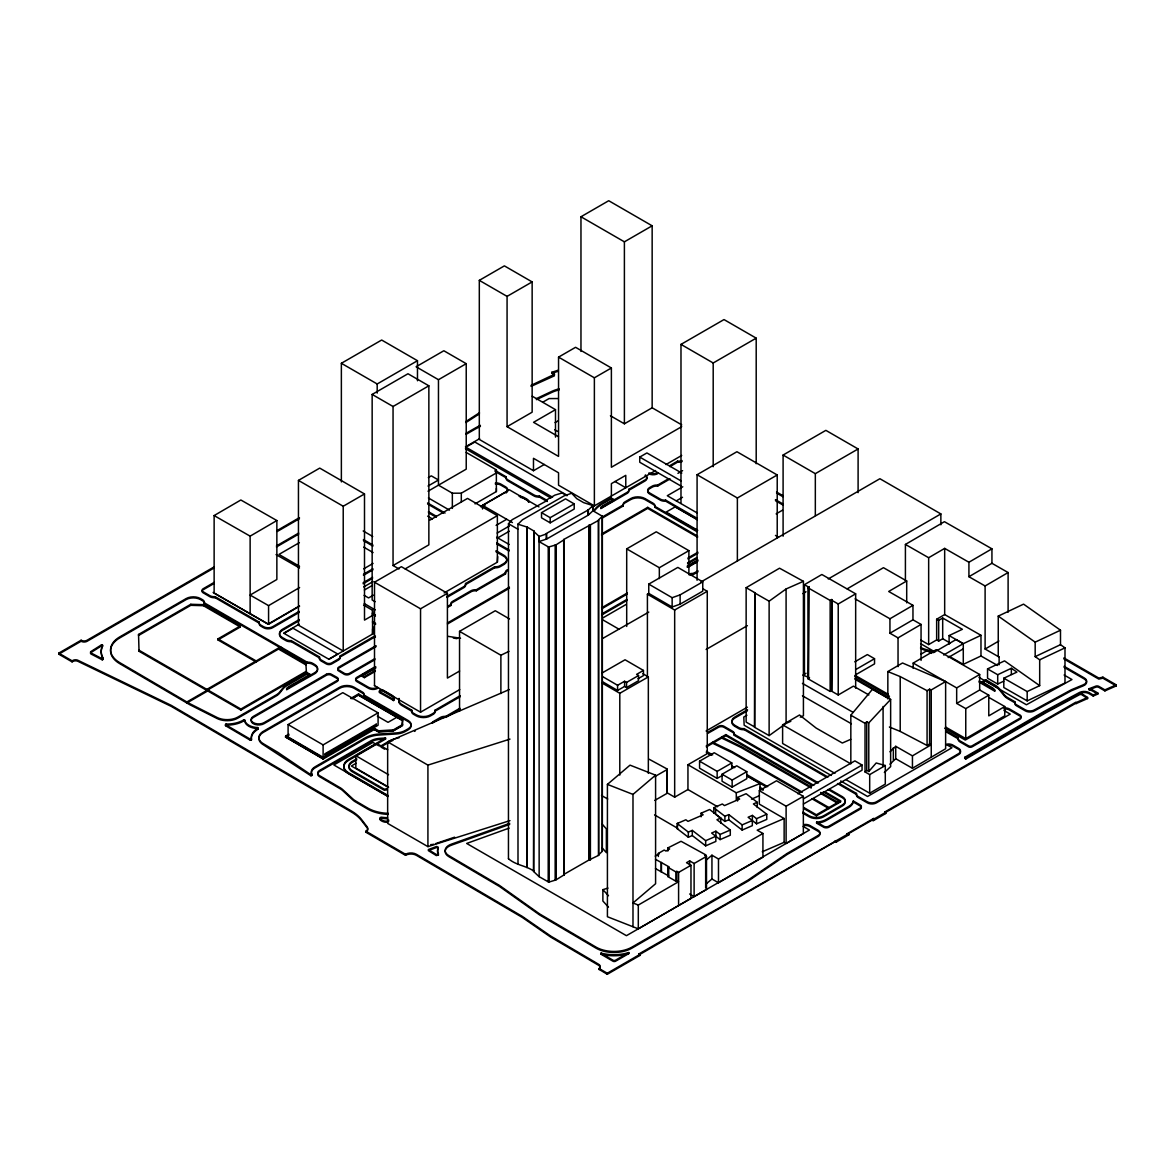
<?xml version="1.0" encoding="UTF-8"?>
<svg xmlns="http://www.w3.org/2000/svg" width="1175" height="1175" viewBox="0 0 1175 1175"><rect width="100%" height="100%" fill="white"/><g stroke="black" fill="none" stroke-linecap="round" stroke-linejoin="round"><path stroke-width="1.5" d="M372.563 628.889L372.563 634.059L372.563 610.28L363.604 605.11M372.563 610.28L372.563 615.45L364.5 620.106L364.5 493.955L319.732 468.105L298.45 480.399L298.45 625.159L343.218 651.009L343.218 506.249L298.45 480.399M475.023 503.884L496.364 491.561L496.364 488.462M466.225 452.448L496.364 469.853L496.364 472.952L461.305 493.192L452.346 493.192L438.466 485.172L438.466 379.701L466.225 363.677L466.225 469.148L428.023 491.209M507.071 426.672L532.143 412.19L532.143 281.912L507.071 296.379L507.071 426.672L558.551 456.399L558.551 357.127L575.574 347.301L611.382 367.981L611.382 467.253L681.706 426.657M544.319 464.463L533.479 470.72L533.479 458.309L558.551 472.791L558.551 485.202L594.374 505.867L594.374 377.807L611.382 367.981M580.964 351.428L580.964 216.758L608.723 200.719L652.154 225.806L652.154 407.784L681.706 424.851M444.15 592.905L497.363 562.179L497.715 556.597M873.803 819.372L873.04 820.84L885.774 813.482L884.878 811.94L885.774 813.482M508.452 858.822L508.467 523.712L512.183 519.688L547.08 500.565L546.801 499.786L554.923 495.116L562.193 492.942M564 875.287L564.103 539.707L555.878 544.936L555.863 879.957L564.264 874.758L563.721 539.487L564.103 874.729M873.04 819.797L873.803 818.329L846.705 833.986L849.261 833.545M225.497 724.652L225.982 724.035A22.795 13.16 0 0 0 243.24 720.187L244.782 720.158A13.924 8.049 0 0 0 257.633 727.575L258.03 729.234A22.795 13.16 0 0 0 251.435 739.971L250.363 740.265L225.497 725.68L225.497 724.652L250.363 739.237L251.435 738.943A22.795 13.16 0 0 1 258.03 728.192M225.497 725.68L225.982 724.035M834.955 773.37L782.609 743.467L782.609 724.857L850.832 763.823L850.832 715.222L872.599 689.108L890.635 699.419L890.635 766.629L884.349 772.504M889.945 751.794L895.732 746.316L912.446 755.863L912.446 768.274L895.732 758.727L889.945 764.205M868.78 722.904L866.753 721.744L866.753 770.345L868.78 771.505L868.78 722.904L890.635 699.419M868.78 771.505L876.197 762.986L885.289 765.513L885.289 784.122L869.691 793.213L846.059 779.715M593.948 511.287L596.004 508.981A31.666 18.286 0 0 1 601.791 504.383L611.132 498.993L613.82 500.55L613.82 499.507L611.132 497.965L601.791 503.355A31.666 18.286 0 0 0 596.004 507.938L593.948 510.258A31.652 18.271 0 0 1 592.993 511.257M508.511 523.742L517.925 529.205M548.505 547.051L548.607 882.131L548.769 547.109L539.002 541.572L546.654 539.031L588.352 515.076L588.352 509.906L592.89 505.588L583.578 502.606L576.778 498.655L571.652 493.265L564.132 495.85L522.449 519.805L517.999 524.212L527.222 527.12L534.023 531.056L533.612 871.483L539.002 876.594L548.769 882.131L555.746 880.002L555.76 544.965L548.475 547.065L548.505 882.072M588.352 515.076L592.876 510.846L592.802 505.514M598.604 855.385L598.398 520.026L602.349 516.251L592.802 510.684L592.876 505.676M508.467 858.734C516.045 865.373 526.062 865.549 534.023 871.248M598.398 855.047L602.349 851.273L602.349 516.251M885.289 765.513L869.691 774.604L865.035 771.946L865.035 723.345L866.753 721.744M865.035 771.946L866.753 770.345M705.661 887.889L705.661 854.798L704.721 855.341L706.498 856.369L706.498 889.46L694.117 896.569L694.117 863.493L689.652 860.893L686.508 862.7L690.973 865.285L690.973 898.376L638.304 928.837L607.416 916.735L607.416 784.386L630.02 765.145L655.591 775.162L655.591 883.732L632.987 902.973L638.304 905.058L678.592 881.705L676.815 880.677L676.815 871.365L675.86 871.909L667.782 867.209L668.722 866.68L668.722 875.977L667.782 876.521L667.782 867.209M632.987 926.752L632.987 794.403L655.591 775.162M705.69 860.541L711.947 855.209L718.483 858.998L718.483 882.792L762.928 857.265L762.928 833.486L757.214 830.167L784.136 818.52L784.136 842.313L786.104 843.444L803.348 833.545L803.348 796.327L776.543 780.773L759.314 790.672L759.314 804.111L784.136 818.52M705.69 884.32L711.947 878.988L711.947 855.209M599.118 969.566L599.235 968.435A5.699 3.29 0 0 0 598.604 964.264L550.722 936.064L522.243 916.368L416.361 854.284A7.593 4.392 0 0 0 405.522 854.284L365.895 831.195A6.962 4.024 0 0 0 367.158 826.848L361.665 819.68A50.657 29.243 0 0 0 351.442 811L171.33 705.397L77.682 660.174A3.804 2.188 0 0 0 72.909 660.409L72.101 660.849L58.75 653.138L58.75 654.167L72.101 661.877L72.909 661.437A3.804 2.188 0 0 1 77.682 661.202L171.33 706.425L351.442 812.043A50.657 29.243 0 0 1 361.665 820.708L367.158 827.876A6.962 4.024 0 0 1 365.895 832.238L405.522 855.327A7.593 4.392 0 0 1 416.361 855.312L522.243 917.396L550.722 937.107L598.604 965.292A5.699 3.29 0 0 1 599.235 969.478L607.284 974.281L639.92 955.437L639.024 953.88L639.92 955.437M754.776 592.626L754.776 727.046L746.14 722.111L746.14 587.691L754.776 592.626L754.467 727.237L769.126 735.609L769.126 601.189L786.09 588.969L803.421 581.331L803.421 715.751L800.278 717.147M769.126 735.609L786.09 723.389L790.819 721.303M380.01 746.463L388.587 741.425A25.321 14.629 0 0 1 394.11 739.016L399.206 737.665M479.473 412.763L465.917 421.531M479.473 413.806L465.917 422.559M101.505 644.855L91.004 651.479A1.895 1.102 0 0 0 91.136 653.021L102.284 658.822L103.297 658.441A39.26 22.663 0 0 1 102.578 645.192L101.505 644.855L101.505 645.883L91.004 652.507A1.895 1.102 0 0 0 91.136 654.064L102.284 659.851L103.297 658.441M912.446 755.863L931.246 744.744L929.587 744.01L927.075 745.464L900.212 731.408L889.387 727.002M912.446 768.274L945.625 748.754L945.625 681.544L902.532 662.994L887.845 671.571L887.845 698.963M299.61 606.138L268.576 624.248L214.129 593.125L214.129 515.575L240.846 499.992L276.859 520.554L276.859 579.495L250.128 595.079L268.576 605.624L299.61 587.529M250.128 613.702L250.128 536.153L276.859 520.554M288.095 724.578L342.806 692.663L378.086 712.828L378.086 725.225L323.11 757.302L288.095 736.989L288.095 724.578L323.11 744.906L323.11 757.302M323.11 744.906L378.086 712.828M746.14 587.691L779.539 568.201L803.421 581.331M809.208 677.623L804.434 675.669L804.434 584.68L821.854 574.502L855.664 593.83L855.664 688.153M808.532 678.019L809.208 586.633L807.945 587.764L807.945 678.753L830.152 691.443L831.753 690.503L831.753 599.514L831.43 691.091L838.23 694.983L853.432 686.127L868.883 694.954M905.411 580.626L905.411 544.436L944.421 521.685L991.935 548.828L991.935 563.295L968.92 576.719L985.105 585.972L1008.106 572.548L991.935 563.295M847.175 588.851L883.453 567.687L906.703 580.979L906.703 602.834M830.152 691.443L830.152 600.44L831.753 599.514M831.43 691.091L832.106 599.705M838.23 694.983L838.23 603.994L855.664 593.83M920.906 640.155L928.661 644.59L928.661 557.728L944.671 548.387L968.92 562.252L991.935 548.828M906.703 580.979L888.697 591.48L912.96 605.345L912.96 619.812L889.945 633.237L898.038 637.863L921.053 624.439L912.96 619.812M889.945 633.237L889.945 618.77L912.96 605.345M807.945 678.753L809.546 677.828M928.661 644.59L936.651 639.92L936.651 619.24L944.671 614.569L944.671 548.387M936.651 639.92L938.678 641.065L938.678 620.385L942.688 618.05L962.369 629.301L949.092 635.572L949.092 644.194M782.609 724.857L799.514 714.988L816.17 728.089L842.328 743.026L850.715 739.339M938.678 641.065L942.688 638.73L942.688 618.05M920.936 654.181L926.943 650.671L931.658 653.373M913.195 668.384L913.195 663.067L936.211 649.643L979.671 674.479L979.671 689.989L956.67 703.414L965.762 708.613L988.777 695.189L979.671 689.989M999.117 664.8L999.117 657.045L985.105 649.041L998.897 640.992M887.845 671.571L900.212 676.594L927.075 690.665L929.587 689.196L931.246 689.945L945.625 681.544M956.67 703.414L956.67 687.904L979.671 674.479M989.614 697.862L1004.772 706.528L988.777 715.869L988.777 695.189M945.581 727.061L965.762 738.59L1004.772 715.839L1004.772 706.528M388.572 787.132L355.834 768.127L355.834 755.716L376.808 743.496L387.677 749.768M533.479 470.72L479.312 439.435L479.312 280.355L504.383 265.873L532.143 281.912M341.367 481.897L341.367 363.295L381.669 340.03L417.478 360.71L417.478 380.773M341.367 363.295L377.19 383.975L417.478 360.71M580.964 216.758L624.395 241.83L652.154 225.806M375.133 601.717L372.152 599.999L372.152 394.433L407.975 373.753L428.86 385.811L428.86 544.847L393.052 565.528L393.052 406.491L428.86 385.811M58.75 653.138L81.119 640.228A4.112 2.379 0 0 0 87.038 640.272L213.865 567.055M58.75 654.167L81.119 641.256A4.112 2.379 0 0 0 87.038 641.315L213.865 568.098M277.271 530.454L299.463 517.632M277.271 531.482L299.463 518.674M466.137 433.296L473.407 429.095A126.636 73.114 0 0 1 480.413 425.35M466.137 434.324L473.407 430.123A126.636 73.114 0 0 1 480.413 426.378M343.218 506.249L364.5 493.955M276.433 545.92L298.67 533.083M214.203 582.374L203.187 588.734A3.804 2.188 0 0 0 202.776 591.554L209.723 595.607A6.33 3.657 0 0 0 215.098 596.65L259.249 622.133A6.33 3.657 0 0 0 261.041 625.232L263.626 626.73A6.33 3.657 0 0 0 272.585 626.73L299.111 611.411M276.433 546.962L298.67 534.111M214.203 583.402L203.187 589.762A3.804 2.188 0 0 0 202.776 592.582L209.723 596.65A6.33 3.657 0 0 0 215.098 597.678L259.249 623.176A6.33 3.657 0 0 0 261.041 626.275L263.626 627.758A6.33 3.657 0 0 0 272.585 627.758L299.111 612.454M240.302 627.009L203.392 605.683L190.791 605.331L138.547 635.499L138.547 634.456L190.791 604.288L203.392 604.655L240.302 625.967L240.302 627.009L217.933 639.92L217.933 638.892L240.302 625.967M299.375 542.644L278.96 554.424L299.552 566.321M465.432 446.867L479.635 438.672M542.747 402.217L549.063 398.575L557.875 398.545M428.317 477.593L431.313 475.86L438.466 480.002L428.023 486.039M555.496 437.115L555.496 409.649L533.553 422.31L558.448 436.689M680.986 503.488L680.986 344.392L724.006 319.571L756.201 338.15L756.201 463.728M555.041 422.603L558.213 420.768M429.918 520.128L467.518 498.406L497.363 515.649L497.363 562.179M680.986 344.392L713.196 362.987L756.201 338.15M299.067 606.168L268.017 624.131L213.116 592.435M363.662 568.862L373.077 563.427M482.514 508.981L482.514 505.309L509.377 489.799L538.972 506.895M363.457 574.267L372.945 568.788M480.502 506.689L505.779 492.105A6.33 3.657 0 0 0 505.779 486.935L500.814 484.071A6.33 3.657 0 0 0 495.439 483.028L495.439 484.071A6.33 3.657 0 0 1 500.814 485.099L505.779 487.963A6.33 3.657 0 0 1 506.043 492.971M610.427 415.759L624.395 423.808L652.154 407.784M363.457 575.295L372.945 569.831M482.088 506.807L485.246 504.986M299.331 619.563L282.426 629.315A10.134 5.846 0 0 0 282.426 637.584L285.848 639.553A6.33 3.657 0 0 0 291.224 640.595L319.453 656.898A6.33 3.657 0 0 0 321.245 659.998L326.312 662.92A3.804 2.188 0 0 0 331.688 662.92L338.415 659.028A6.33 3.657 0 0 0 340.207 655.929L374.605 636.072A6.33 3.657 0 0 0 375.427 636.116M363.148 582.712L372.607 577.248M299.331 620.591L282.426 630.343A10.134 5.846 0 0 0 282.426 638.627L285.848 640.595A6.33 3.657 0 0 0 291.224 641.623L319.453 657.927A6.33 3.657 0 0 0 321.245 661.04L326.312 663.948A3.804 2.188 0 0 0 331.688 663.948L338.415 660.071A6.33 3.657 0 0 0 340.207 656.957L340.207 655.929M363.148 583.755L372.607 578.291M299.214 624.189L283.674 633.163L328.897 659.278L373.944 633.266L373.635 627.23M363.692 586.957L373.165 581.508M284.027 633.384L292.986 628.214L337.754 654.049L328.809 659.234M374.502 685.613L374.502 582.212L401.365 566.702L447.411 593.287L447.411 678.078L459.601 671.028M364.382 590.012L372.328 585.429M405.125 568.906L497.363 515.649M138.547 634.456L139.032 651.273L240.89 710.082L306.411 672.262L305.897 663.831L278.519 648.027L206.859 689.402L206.859 690.43M208.915 690.268L186.84 703.017L186.84 701.989L281.457 647.366L281.457 648.394M373.342 595.182L368.568 597.928L364.103 595.343M496.085 525.401L506.689 519.277M497.187 533.039L509.304 526.033M497.187 538.209L509.304 531.203M680.986 486.053L639.743 462.245L639.743 457.075L646.911 452.948L681.808 473.084M139.032 651.273L139.032 650.23L240.89 709.054L306.411 671.233L306.411 672.262M592.009 507.233L655.577 470.543M665.961 464.551L681.72 455.445M310.053 674.377L307.365 672.82L286.92 684.628A18.991 10.972 0 0 0 283.087 687.816L279.856 691.869A18.991 10.972 0 0 1 276.022 695.057L237.864 717.088A15.202 8.768 0 0 1 217.111 717.484L189.674 703.605L119.674 662.597A31.666 18.286 0 0 1 119.835 636.85L186.164 598.56A10.134 5.846 0 0 1 200.499 598.56L202.57 599.749A6.33 3.657 0 0 1 204.347 602.848L307.233 662.245A6.33 3.657 0 0 1 312.609 663.273L314.665 664.477A10.134 5.846 0 0 1 314.665 672.746L286.538 688.726A15.202 8.768 0 0 1 289.608 686.171L310.053 674.377L310.053 675.405L307.365 673.848L286.92 685.657A18.991 10.972 0 0 0 283.087 688.844L279.856 692.912A18.991 10.972 0 0 1 276.022 696.085L237.864 718.116A15.202 8.768 0 0 1 217.111 718.527L189.674 704.648L119.674 663.625A31.666 18.286 0 0 1 119.835 637.878L186.164 599.588A10.134 5.846 0 0 1 200.499 599.588L202.57 600.778A6.33 3.657 0 0 1 204.347 603.877L307.233 663.273A6.33 3.657 0 0 1 312.609 664.316L314.665 665.505A10.134 5.846 0 0 1 314.665 673.774L286.538 689.754A15.202 8.768 0 0 1 289.608 687.213M374.502 582.212L420.547 608.797L447.411 593.287M446.955 596.371L463.772 586.663A6.33 3.657 0 0 0 465.564 583.549L494.734 566.717A6.33 3.657 0 0 0 500.109 565.689L503.855 563.515A10.134 5.846 0 0 0 503.855 555.246L496.012 550.722M613.82 499.507L604.479 504.912A27.862 16.083 0 0 0 600.748 507.571L627.083 492.369A6.33 3.657 0 0 0 628.875 489.27L645.09 479.914A6.33 3.657 0 0 0 645.369 474.906M669.897 465.579L677.564 461.158A6.33 3.657 0 0 0 682.043 460.556M340.207 656.957L374.605 637.114A6.33 3.657 0 0 0 375.427 637.144M446.955 597.399L463.772 587.691A6.33 3.657 0 0 0 465.564 584.592L494.734 567.745A6.33 3.657 0 0 0 500.109 566.717L503.855 564.558A10.134 5.846 0 0 0 503.855 556.274L496.012 551.751M613.82 500.55L604.479 505.94A27.862 16.083 0 0 0 600.748 508.613L627.083 493.412A6.33 3.657 0 0 0 628.875 490.313L645.09 480.942A6.33 3.657 0 0 0 645.09 475.772M669.897 466.622L677.564 462.186A6.33 3.657 0 0 0 682.043 461.584M258.03 729.234L257.633 728.603A13.924 8.049 0 0 1 244.782 721.186L243.24 721.23A22.795 13.16 0 0 1 225.982 725.063M447.734 606.256L450.803 604.493A6.33 3.657 0 0 1 452.595 601.38L470.94 590.79A6.33 3.657 0 0 1 476.316 589.762L505.47 572.915A6.33 3.657 0 0 1 507.262 569.816M602.143 517.117L623.22 504.942A6.33 3.657 0 0 1 625.012 501.843L630.696 498.567A10.134 5.846 0 0 1 645.016 498.567L653.138 503.252A6.33 3.657 0 0 1 654.93 506.352L696.878 530.571M696.746 518.087L665.682 500.139A6.33 3.657 0 0 1 660.306 499.111L649.496 492.868A6.33 3.657 0 0 1 649.496 487.698L652.257 486.112A6.33 3.657 0 0 1 657.633 485.084L668.56 478.768M677.931 473.363L682.602 470.661M447.734 607.299L450.803 605.522A6.33 3.657 0 0 1 452.595 602.423L470.94 591.833A6.33 3.657 0 0 1 476.316 590.79L505.47 573.958A6.33 3.657 0 0 1 507.262 570.859M602.143 518.146L623.22 505.97A6.33 3.657 0 0 1 625.012 502.871L630.696 499.595A10.134 5.846 0 0 1 645.016 499.595L653.138 504.281A6.33 3.657 0 0 1 654.93 507.38L696.878 531.599M696.746 519.115L665.682 501.182A6.33 3.657 0 0 1 660.306 500.139L649.496 493.911A6.33 3.657 0 0 1 649.496 488.741L652.257 487.14A6.33 3.657 0 0 1 657.633 486.112L670.117 478.901M374.854 658.676L349.592 673.26A3.804 2.188 0 0 1 344.216 673.26L338.106 669.559A3.804 2.188 0 0 1 338.841 667.062L376.029 645.648M374.854 659.718L349.592 674.288A3.804 2.188 0 0 1 344.216 674.288L338.106 670.587A3.804 2.188 0 0 1 338.841 668.09L376.029 646.676M697.083 580.288L697.083 474.729L736.931 451.729L777.218 474.979L777.218 538.121M682.778 486.788L667.297 495.718L697.01 512.858M447.44 622.97L509.451 587.162M601.512 534.023L647.704 507.35L697.627 536.167M447.469 623.984L509.451 588.205M601.512 535.051L647.704 508.378L697.627 537.21M375.383 666.636L356.759 677.402A3.804 2.188 0 0 0 356.759 680.501L368.612 687.346A6.33 3.657 0 0 0 377.572 687.346M375.354 671.307L364.368 677.652L361.68 676.11L361.68 675.067L375.809 666.915M375.383 667.679L356.759 678.43A3.804 2.188 0 0 0 356.759 681.529L368.612 688.374A6.33 3.657 0 0 0 377.572 688.374M361.68 676.11L375.809 667.958M361.68 675.067L364.368 676.624L375.354 670.279M676.374 500.814L682.513 497.275M459.543 711.183L459.543 631.357L495.277 610.736L509.509 618.946M350.635 698.508L358.551 693.94L402.599 719.379L402.599 725.577L393.375 730.909L378.644 731.819L374.473 729.411L323.198 759.021L285.701 737.033L285.701 735.991L288.874 734.169M288.507 735.139L285.334 736.96L323.272 758.859M351.736 698.64L358.052 694.983L402.54 720.672L401.674 725.798L392.641 731.026L378.1 731.731L374.179 729.469M285.701 737.033L288.874 735.197M352.221 698.626L358.551 694.968L402.599 720.407M783.093 536.226L783.093 455.048L825.863 430.358L858.102 448.968L858.102 492.648M626.701 626.437L626.701 548.872L656.252 531.805L688.888 550.649L688.888 574.105M697.083 474.729L737.371 497.994L777.218 474.979M323.198 759.021L323.198 757.978L374.473 728.383L378.644 730.791L393.375 729.881L402.599 724.549M783.093 455.048L815.332 473.657L858.102 448.968M396.739 717.323L388.044 722.346L377.366 716.177M626.701 548.872L659.337 567.716L688.888 550.649M374.399 685.554L420.547 712.197L459.733 689.578M601.556 607.857L627.318 592.978M688.021 557.934L697.877 552.235M601.879 608.694L627.318 594.007M688.021 558.962L697.877 553.278M687.581 562.825L696.775 557.523M388.014 796.533L348.637 773.796A16.465 9.503 0 0 1 348.637 760.357L385.547 739.046L385.547 738.018L348.637 759.329A16.465 9.503 0 0 0 348.637 772.768L388.014 795.49M687.581 563.868L696.775 558.566M399.059 698.464A12.661 7.314 0 0 1 399.015 698.919L398.839 699.742A10.134 5.846 0 0 0 401.762 704.413L411.705 710.155A6.33 3.657 0 0 0 413.497 713.254L416.244 714.841A10.134 5.846 0 0 0 430.564 714.841L433.237 713.298A6.33 3.657 0 0 0 435.029 710.199L460.174 695.673M601.659 613.996L626.877 599.426M776.146 513.872L782.477 510.214M399.001 698.582A12.661 7.314 0 0 1 399.015 699.947L398.839 700.77A10.134 5.846 0 0 0 401.762 705.441L411.705 711.183A6.33 3.657 0 0 0 413.497 714.283L416.244 715.869A10.134 5.846 0 0 0 430.564 715.869L433.237 714.327A6.33 3.657 0 0 0 435.029 711.227L460.174 696.716M601.659 615.024L626.877 600.469M687.213 566.144L697.935 559.961M687.816 566.321L697.333 560.827M687.213 567.187L697.935 560.989M687.816 567.349L697.333 561.856M356.745 758.786L352.221 761.385A11.397 6.58 0 0 0 352.221 770.697L384.343 789.233L386.839 788.763L386.839 789.806L384.343 790.276L352.221 771.725A11.397 6.58 0 0 1 352.221 762.428L356.745 759.814M602.702 617.991L626.172 604.435M380.95 746.874L388.587 742.453M356.054 763.295L351.369 765.997L388.396 787.368M432.136 723.183A3.804 2.188 0 0 1 433.252 721.567L440.405 717.44A6.33 3.657 0 0 1 445.766 716.398L459.924 708.231M689.182 573.958A6.33 3.657 0 0 1 693.323 573.473L697.95 570.8M459.924 709.259L445.766 717.44L445.766 716.398M689.182 574.986A6.33 3.657 0 0 1 693.323 574.516L697.95 571.843M648.776 612.102L602.878 638.348M701.02 581.948L879.899 478.724L940.867 513.93L940.867 524.799M706.116 649.467L747.359 625.658M802.863 593.61L806.035 591.774M828.243 578.952L940.867 513.93M706.116 730.982L747.359 707.174M802.863 675.126L806.035 673.29M747.491 709.715L734.816 717.029A10.134 5.846 0 0 0 734.816 725.298L738.767 727.575A6.33 3.657 0 0 0 744.142 728.617L827.993 777.027M747.491 710.743L734.816 718.057A10.134 5.846 0 0 0 734.816 726.341L738.767 728.617A6.33 3.657 0 0 0 744.142 729.646L826.407 777.145M746.918 715.252L743.79 717.044L744.157 725.225L831.18 775.456M706.234 745.949L725.871 734.595L813.849 785.399M706.395 746.889L725.871 735.638L812.292 785.517M854.783 661.833L867.37 654.578L874.538 658.705L874.538 663.875L855.664 674.773M855.664 669.603L874.538 658.705M934.977 651.743L956.112 639.538L963.28 643.68L980.978 635.308L980.978 655.988L997.56 665.461M943.643 655.004L963.28 643.68L963.28 664.36L980.978 655.988M948.181 657.559L963.28 648.85M1064.095 667.327L1084.452 679.091A7.593 4.392 0 0 1 1083.291 685.833L1071.409 690.768L1034.397 710.904A6.33 3.657 0 0 1 1025.393 710.934L1016.61 705.852A6.33 3.657 0 0 1 1014.818 702.753L1007.944 698.787A18.991 10.972 0 0 1 1004.184 695.703L999.044 689.387A18.991 10.972 0 0 0 995.284 686.303L985.678 680.766L982.109 682.837L982.109 681.794L985.678 679.738L995.284 685.275A18.991 10.972 0 0 1 999.044 688.359L1004.184 694.66A18.991 10.972 0 0 0 1007.944 697.744L1014.818 701.725A6.33 3.657 0 0 0 1016.61 704.824L1025.393 709.891A6.33 3.657 0 0 0 1034.397 709.876L1071.409 689.74L1083.291 684.805A7.593 4.392 0 0 0 1084.452 678.048L1064.095 666.298M797.869 793.815L854.886 760.886L862.053 765.028L862.053 770.198L803.45 804.023M803.45 798.853L862.053 765.028M803.817 807.519L816.39 814.774L840.566 800.821L840.566 801.849L816.39 815.817L803.817 808.547M964.69 757.332L1044.795 711.081L1079.605 692.413A6.962 4.024 0 0 1 1089.078 692.618L1093.235 695.012L1097.803 693L1097.803 694.028L1093.235 696.041L1089.078 693.647A6.962 4.024 0 0 0 1079.605 693.441L1044.795 712.123L964.69 758.36L964.69 757.332L965.806 757.978L1045.912 711.727L1079.854 693.5L1081.632 693.573L1087.595 697.495L1087.595 698.538L1076.124 703.59L1075.786 702.239L884.878 811.94M964.69 758.36L965.806 759.006L1045.912 712.77L1079.854 694.528L1081.514 694.543L1087.595 698.538M639.024 953.88L1075.786 703.267M599.118 968.523L607.284 973.238L835.175 841.667L836.527 841.917L849.261 834.573L846.705 835.014M541.528 512.653L565.542 498.861L574.208 503.884L574.208 509.054L550.194 522.846L541.528 517.822L541.528 512.653L550.194 517.676L550.194 522.846M550.194 517.676L574.208 503.884M533.612 871.483L534.023 531.056M546.287 538.679L546.287 533.509L588.352 509.906M563.721 539.487L598.604 520.363M555.173 544.906L555.173 879.928M648.762 584.122L677.843 567.408L702.753 581.86L702.753 591.172L680.119 604.17L672.144 606.99L648.762 593.419L648.762 584.122L672.144 597.693L680.119 594.858L702.753 581.86M647.41 676.771L647.41 594.197L648.762 593.419M647.41 594.197L674.67 610.016L707.262 591.304L707.262 753.645L687.948 764.734L687.948 789.541L717.572 806.74M602.246 672.878L625.056 659.777L643.445 670.44L643.445 675.61L637.952 678.768M602.76 676.683L617.58 685.289L624.586 681.265L626.554 682.411L626.554 687.581L638.539 680.692L638.539 675.522L636.586 674.377L643.445 670.44M626.554 682.411L638.539 675.522M602.76 681.852L617.58 690.459L624.586 686.435L626.554 687.581M601.673 682.778L619.798 693.294L648.336 676.903L648.336 773.385M654.783 800.41L667.003 793.389L666.915 768.891L666.915 792.67L674.67 797.164L687.948 789.541M654.783 776.631L667.003 769.61L667.003 793.389M723.007 775.045L717.147 778.408L699.566 768.2L699.566 761.165L714.209 752.749L731.805 762.957L731.805 768.23M699.566 761.165L717.147 771.373L731.805 762.957M722.067 774.222L736.71 765.806L746.801 771.667L746.801 778.702L732.157 787.118L722.067 781.257L722.067 774.222L732.157 780.082L732.157 787.118M563.721 874.508L589.057 859.953L589.057 524.931M589.057 859.953L598.604 855.385L598.604 520.363M732.157 780.082L746.801 771.667M658.352 856.502L658.352 853.402L664.198 850.039L665.975 851.082L669.647 848.982L667.855 847.939L681.045 841.285L705.661 854.798M655.224 856.12L659.16 853.858L658.352 853.402M655.459 859.292L668.722 866.68M655.459 868.589L668.722 875.977M759.314 790.672L786.104 806.226L803.348 796.327M676.815 871.365L678.592 872.408L690.973 865.285M694.117 863.493L706.498 856.369M667.782 876.521L675.86 881.206L676.815 880.677M718.483 858.998L762.928 833.486M707.512 732.524L718.557 726.238A3.804 2.188 0 0 1 723.918 726.238L732.495 731.202A6.33 3.657 0 0 1 734.287 734.302L818.505 782.917M707.512 733.553L718.557 727.266A3.804 2.188 0 0 1 723.918 727.281L732.495 732.231A6.33 3.657 0 0 1 734.287 735.33L816.919 783.035M459.543 631.357L500.888 655.239L508.937 651.361M999.117 657.045L998.251 656.428L998.251 616.111L1023.557 604.141L1060.496 630.197L1060.496 644.678L1064.991 647.851L1064.991 683.013L1027.185 700.873L1003.803 687.522L1003.803 678.21L1016.948 672.1L1011.352 668.281L997.707 674.729L987.543 668.913L987.543 678.225L997.707 684.026L1003.773 681.162M998.251 616.111L1035.175 642.152L1060.496 630.197M987.543 668.913L1004.552 660.879L1039.684 685.657L1027.185 691.561L1003.803 678.21M1035.175 642.152L1035.175 656.634L1060.496 644.678M1035.175 656.634L1039.684 659.807L1064.991 647.851M536.387 398.604L552 391.275A31.666 18.271 0 0 1 559.168 388.852M536.387 399.647L552 392.318A31.666 18.271 0 0 1 559.168 389.88M531.071 385.356L554.688 374.179L551.751 372.313L554.482 375.794L531.071 386.384M1076.124 703.59L1076.124 702.562L1087.595 697.495M1104.911 689.872L1116.25 684.863L1116.25 685.906L1104.911 690.9L1098.86 687.404A2.526 1.469 0 0 0 1095.658 687.228L1089.078 689.754L1089.078 688.726L1095.658 686.185A2.526 1.469 0 0 1 1098.86 686.376L1104.911 689.872L1104.911 690.9M751.486 799.162L759.461 795.666M720.774 818.064L716.926 819.724L730.292 830.035L730.292 835.205L720.099 839.611L711.624 833.031L715.883 831.195L715.839 841.447L705.661 845.853L692.295 835.557L688.344 837.261L677.211 828.698L677.211 823.528L685.877 819.768L687.977 821.384L703.164 814.804L701.078 813.203L709.641 809.502L720.774 818.064L720.774 823.234M713.798 813.129L713.798 807.695L722.361 803.994L724.446 805.595L739.648 799.029L737.562 797.414L746.125 793.712L757.243 802.275L757.243 807.445M677.211 828.698L677.843 823.249M677.211 823.528L688.344 832.091L692.295 830.387L705.661 840.683L705.661 845.853M713.798 807.695L724.916 816.273L728.779 814.598L742.145 824.894L742.145 830.064L752.323 825.658L752.367 815.406L748.108 817.242L756.582 823.822L766.761 819.416L766.761 814.246L753.395 803.95L757.243 802.275M715.619 809.105L715.619 814.275L724.916 821.442L728.779 819.768L742.145 830.064M705.661 840.683L715.839 836.277M715.883 831.195L720.099 834.441L730.292 830.035M742.145 824.894L752.323 820.488M752.367 815.406L756.582 818.652L766.761 814.246M762.267 851.772L784.136 842.313M509.979 820.62L427.92 846.632L387.647 823.381L387.647 741.866L509.318 689.549M687.948 764.734L736.284 792.787L760.019 783.593L760.019 790.687M509.083 828.125L466.681 843.444L626.437 935.682L809.428 830.035L803.142 826.422M1116.25 684.863L1102.899 677.167L1098.816 678.063L1063.904 657.912M1116.25 685.906L1102.899 678.195L1098.816 679.106L1063.904 658.955M388.763 820.106C386.986 823.646 375.897 818.05 381.258 817.183A39.26 22.663 0 0 0 387.559 817.712M388.763 821.134C386.854 824.644 375.897 819.078 381.258 818.226A39.26 22.663 0 0 0 387.559 818.755M310.949 774.766L312.007 774.384A12.661 7.314 0 0 1 315.032 766.834L365.352 737.783A22.795 13.16 0 0 1 379.04 734.008L396.239 732.936A15.202 8.768 0 0 0 405.36 730.424L408.18 728.794A10.134 5.846 0 0 0 408.18 720.525L364.132 695.101A6.33 3.657 0 0 0 362.341 692.002L354.072 687.213A10.134 5.846 0 0 0 339.737 687.213L263.362 731.32A15.202 8.768 0 0 0 263.273 743.672L278.049 752.47L310.949 774.766L310.949 775.794L312.007 775.412A12.661 7.314 0 0 1 315.032 767.877L365.352 738.825A22.795 13.16 0 0 1 379.04 735.036L396.239 733.978A15.202 8.768 0 0 0 405.36 731.452L408.18 729.837A10.134 5.846 0 0 0 408.18 721.567L364.132 696.129A6.33 3.657 0 0 0 362.341 693.03L354.072 688.256A10.134 5.846 0 0 0 339.737 688.256L263.362 732.348A15.202 8.768 0 0 0 263.273 744.715L310.949 775.794M509.686 823.352L451.538 844.105A12.661 7.314 0 0 0 448.791 855.591L499.492 885.436L539.633 913.93L595.931 947.065A25.321 14.629 0 0 0 631.886 947.153L748.152 880.016L787.015 853.505L818.167 835.454A6.33 3.657 0 0 0 818.167 830.284L809.869 825.496A6.33 3.657 0 0 0 804.508 824.468L804.508 825.496A6.33 3.657 0 0 1 809.869 826.539L818.167 831.327A6.33 3.657 0 0 1 818.167 836.497L787.015 854.533L748.152 881.059L631.886 948.181A25.321 14.629 0 0 1 595.931 948.107L539.633 914.958L499.492 886.479L448.791 856.619A12.661 7.314 0 0 1 451.538 845.148L509.686 824.38M533.612 531.291L539.149 536.446L539.31 541.616M539.31 536.446L546.654 533.861L546.654 539.031M539.149 876.638L539.075 536.387M435.749 843.562L454.607 837.188M551.751 372.313L558.331 370.184M551.751 373.342L558.331 371.212M387.647 741.866L427.92 765.116L509.979 739.104M608.474 907.144L602.878 901.019L602.878 889.651L607.974 888.094M393.698 699.448A7.593 4.392 0 0 0 391.774 695.145L383.3 690.254A2.526 1.469 0 0 0 379.716 690.254L379.261 691.414L393.698 699.448L393.698 700.491L379.305 692.486L379.716 691.282A2.526 1.469 0 0 1 383.3 691.282L391.774 696.173A7.593 4.392 0 0 1 393.698 700.491M385.547 738.018L379.848 738.37A15.202 8.768 0 0 0 370.727 740.882L319.527 770.447A6.33 3.657 0 0 0 319.483 775.603L340.148 787.72A18.991 10.972 0 0 1 342.733 789.6L352.882 798.971A18.991 10.972 0 0 0 355.452 800.851L367.511 807.93A31.652 18.271 0 0 0 388.308 813.35M385.547 739.046L379.848 739.398A15.202 8.768 0 0 0 370.727 741.924L319.527 771.476A6.33 3.657 0 0 0 319.483 776.631L340.148 788.748A18.991 10.972 0 0 1 342.733 790.628L352.882 800.013A18.991 10.972 0 0 0 355.452 801.893L367.511 808.958A31.652 18.271 0 0 0 388.308 814.378M447.778 636.321L460.527 638.245M453.344 638.054L456.943 638.657M933.699 651.582L925.9 649.467A18.991 10.972 0 0 1 920.554 647.308M933.699 652.624L925.9 650.509A18.991 10.972 0 0 1 920.554 648.336M101.505 645.883L102.578 646.221A39.26 22.663 0 0 0 103.297 659.469M517.925 524.035L517.999 864.389M607.416 784.386L632.987 794.403M816.596 822.148L824.057 826.407A3.804 2.188 0 0 0 828.918 826.157L860.262 808.062A3.804 2.188 0 0 0 860.688 805.257L853.314 800.953A16.465 9.503 0 0 1 848.614 806.505L826.231 819.43A16.465 9.503 0 0 1 816.596 822.148L816.596 823.176L824.057 827.435A3.804 2.188 0 0 0 828.918 827.185L860.262 809.09A3.804 2.188 0 0 0 860.688 806.285L853.314 801.982L853.314 800.953M905.411 544.436L928.661 557.728M944.671 614.569L980.978 635.308M936.651 619.24L938.678 620.385M949.092 635.572L963.28 643.68M942.688 638.73L950.252 643.063M855.106 598.853L889.945 618.77M949.092 656.252L963.28 664.36M804.434 584.68L808.532 587.015M831.43 600.102L838.23 603.994M807.945 587.764L830.152 600.44M913.195 663.067L956.67 687.904M754.467 592.817L769.126 601.189M855.106 675.375L888.373 694.381M802.437 683.395L852.947 712.256M850.832 715.222L865.035 723.345M802.437 695.806L851.376 723.756M214.129 515.575L250.128 536.153M276.066 554.6L299.478 567.98M479.312 280.355L507.071 296.379M558.551 357.127L594.374 377.807M776.558 492.017L782.844 495.644M776.558 493.045L782.844 496.673M775.427 499.639L783.314 504.192M775.427 500.682L783.314 505.221M1097.803 693L1093.102 690.283A12.661 7.314 0 0 0 1089.078 688.726M1097.803 694.028L1093.102 691.326A12.661 7.314 0 0 0 1089.078 689.754M1064.109 675.008L1071.967 679.547L1026.421 704.765L979.039 677.402M639.743 457.075L680.986 480.883M775.456 535.433L778.511 537.195M532.216 396.21L555.496 409.649M466.225 363.677L443.842 350.752L416.082 366.776L438.466 379.701M554.673 429.712L557.67 431.431M920.612 643.665L934.815 651.875M982.109 681.794L991.553 687.258A15.202 8.768 0 0 1 994.946 690.254L979.083 681.089M979.083 682.117L994.946 691.282A15.202 8.768 0 0 0 991.553 688.286M697.216 519.658L675.126 506.91L666.166 512.08L697.73 530.292M614.951 481.5L625.776 487.742L625.776 475.332L611.382 483.645L611.382 496.056M1003.92 710.449L1010.236 714.106L965.292 740.059L944.759 728.206M566.262 494.807L474.832 442.02L465.873 447.19L552.573 497.245M372.152 394.433L393.052 406.491M465.432 448.688L550.928 498.053M854.739 676.227L889.475 696.29M495.072 470.411L506.19 476.83A6.33 3.657 0 0 0 507.982 479.929L534.023 494.954A6.33 3.657 0 0 0 539.384 495.997L547.153 500.477M854.989 678.21L889.49 698.126M945.831 730.644L958.242 737.812A6.33 3.657 0 0 0 960.034 740.911L968.758 745.934A2.526 1.469 0 0 0 972.092 745.817L1020.003 718.16A3.922 2.262 0 0 0 1019.327 714.664L1009.442 708.951A6.33 3.657 0 0 0 1004.067 707.923L1004.067 708.951A6.33 3.657 0 0 1 1009.442 709.994L1019.327 715.707A3.922 2.262 0 0 1 1020.003 719.188L972.092 746.845A2.526 1.469 0 0 1 968.758 746.977L960.034 741.954A6.33 3.657 0 0 1 958.242 738.855L945.831 731.687M495.072 471.439L506.19 477.858A6.33 3.657 0 0 0 507.982 480.957L534.023 495.997A6.33 3.657 0 0 0 539.384 497.025L547.153 501.505M854.989 679.238L887.918 698.244M945.64 744.083L951.97 747.741L867.561 796.474L840.668 780.949M482.514 505.309L512.418 522.581M428.39 497.965L449.452 510.126M496.614 537.239L509.157 544.48M427.582 502.944L445.061 513.034M496.717 542.85L509.069 549.988M427.582 503.972L443.474 513.152M496.717 543.893L509.069 551.016M428.405 511.683L436.248 516.207M428.405 512.726L436.248 517.25M427.641 516.148L432.385 518.895M602.643 619.768L619.181 629.315M839.067 783.417L856.472 793.463A6.33 3.657 0 0 0 858.264 796.562L867.414 801.849A6.33 3.657 0 0 0 876.374 801.849L958.668 753.572A6.33 3.657 0 0 0 958.668 748.402L952.866 745.053A6.33 3.657 0 0 0 947.491 744.025L947.491 745.053A6.33 3.657 0 0 1 952.866 746.081L958.668 749.43A6.33 3.657 0 0 1 958.668 754.6L876.374 802.892A6.33 3.657 0 0 1 867.414 802.892L858.264 797.605A6.33 3.657 0 0 1 856.472 794.506L856.472 793.463M837.481 783.534L856.472 794.506M829.638 789.35L842.343 796.679A10.134 5.846 0 0 1 842.343 804.963L823.543 815.817A10.134 5.846 0 0 1 809.208 815.817L802.863 812.145M828.037 789.468L842.343 797.722A10.134 5.846 0 0 1 842.343 805.991L823.543 816.845A10.134 5.846 0 0 1 809.208 816.845L802.863 813.173M824.85 791.744L840.566 800.821M823.278 791.877L840.566 801.849M811.264 787L740.823 746.331L721.685 737.019L721.685 738.047L740.823 747.373L811.264 788.043M820.664 792.42L837.878 802.363L837.878 803.406L820.664 793.463M363.178 530.982L372.725 536.49M802.305 792.17L731.863 751.501L712.652 742.233L712.652 743.261L731.863 752.543L800.748 792.303M813.262 798.501L828.918 807.533L828.918 808.576L811.705 798.633M363.413 539.56L372.916 545.053M363.413 540.603L372.916 546.081M363.692 547.124L373.092 552.558M393.052 565.528L399.015 568.979M706.41 751.28L712.696 754.908M731.555 765.792L734.683 767.613M747.256 774.868L767.686 786.663M706.41 752.323L711.125 755.04M747.256 775.897L766.115 786.78M759.946 787.368L763.133 789.203M759.946 788.41L763.133 790.246M364.221 603.524L375.251 609.898M372.299 613.203L375.412 614.995M372.299 614.231L375.412 616.038M372.504 621.59L375.618 623.382M372.504 622.618L375.618 624.424M217.933 638.892L256.135 660.938L256.135 661.98L217.933 639.92M378.732 745.773L372.916 742.409L333.847 764.969L387.867 796.165M381.537 747.388L384.68 749.209M327.928 752.558L331.071 754.365M562.032 492.942L567.055 495.732M702.709 588.66L707.262 591.304M642.901 673.745L648.336 676.903M706.483 752.514L711.213 755.261M747.432 776.278L760.019 783.593M666.915 768.891L649.143 759.241M654.578 814.907L677.843 828.419M601.497 795.504L607.725 799M711.947 878.988L718.483 882.792M689.652 893.984L694.117 896.569M602.246 851.214L602.261 516.163M355.834 755.716L388.572 774.722M285.701 735.991L323.198 757.978M602.878 889.651L608.474 895.761M602.29 824.277L606.359 828.86L606.359 852.639L602.29 848.056M589.453 525.225L589.453 860.173M1102.899 677.167L1102.899 678.195M1093.235 695.012L1093.235 696.041M1039.684 659.807L1039.684 685.657M1027.185 691.561L1027.185 700.873M1014.818 701.725L1014.818 702.753M1011.352 668.281L1011.352 674.479M1008.106 572.548L1008.106 612.19M997.707 674.729L997.707 684.026M985.678 679.738L985.678 680.766M985.105 585.972L985.105 649.041M968.92 562.252L968.92 576.719M965.762 708.613L965.762 738.59M965.806 757.978L965.806 759.006M958.242 737.812L958.242 738.855M931.246 689.945L931.246 757.155M929.587 689.196L929.587 744.01M927.075 690.665L927.075 745.464M921.053 624.439L921.053 660.409M900.212 676.594L900.212 731.408M898.038 637.863L898.038 666.636M895.732 746.316L895.732 758.727M893.352 747.697L893.352 760.107M883.086 706.469L883.086 766.423M869.691 774.604L869.691 793.213M836.527 840.889L836.527 841.917M836.071 840.624L836.071 841.667M835.175 840.624L835.175 841.667M816.39 814.774L816.39 815.817M815.332 473.657L815.332 515.517M786.09 588.969L786.09 723.389M786.104 806.226L786.104 843.444M756.582 818.652L756.582 823.822M744.142 728.617L744.142 729.646M737.562 797.414L737.562 801.027M737.371 497.994L737.371 561.136M736.284 792.787L736.284 799.881M734.287 734.302L734.287 735.33M728.779 814.598L728.779 819.768M725.871 734.595L725.871 735.638M724.916 816.273L724.916 821.442M720.099 834.441L720.099 839.611M717.147 771.373L717.147 778.408M713.196 362.987L713.196 466.725M701.078 813.203L701.078 816.816M693.323 573.473L693.323 574.516M692.295 830.387L692.295 835.557M689.652 860.893L689.652 866.122M688.344 832.091L688.344 837.261M680.119 594.858L680.119 604.17M678.592 872.408L678.592 905.484M677.564 461.158L677.564 462.186M675.86 871.909L675.86 881.206M674.67 610.016L674.67 797.164M672.144 597.693L672.144 606.99M667.855 847.939L667.855 851.038M665.682 500.139L665.682 501.182M661.452 862.45L661.452 871.762M661.187 862.597L661.187 871.909M659.337 567.716L659.337 578.599M657.633 485.084L657.633 486.112M654.93 506.352L654.93 507.38M647.704 507.35L647.704 508.378M638.304 905.058L638.304 928.837M628.875 489.27L628.875 490.313M624.395 241.83L624.395 423.808M624.586 681.265L624.586 686.435M623.22 504.942L623.22 505.97M619.798 693.294L619.798 775.103M617.58 685.289L617.58 690.459M611.132 497.965L611.132 498.993M607.284 973.238L607.284 974.281M590.408 525.093L590.408 860.115M587.75 509.7L587.75 514.87M539.384 495.997L539.384 497.025M527.222 527.12L527.222 867.297M526.811 527.34L526.811 867.532M506.19 476.83L506.19 477.858M505.47 572.915L505.47 573.958M500.888 655.239L500.888 693.558M496.364 469.853L496.364 491.561M494.734 566.717L494.734 567.745M476.316 589.762L476.316 590.79M465.564 583.549L465.564 584.592M461.305 493.192L461.305 501.652M452.346 493.192L452.346 508.408M450.803 604.493L450.803 605.522M435.029 710.199L435.029 711.227M427.92 765.116L427.92 846.632M420.547 608.797L420.547 712.197M411.705 710.155L411.705 711.183M405.522 854.284L405.522 855.327M393.375 729.881L393.375 730.909M393.272 699.522L393.272 700.55M378.644 730.791L378.644 731.819M377.19 383.975L377.19 393.096M374.473 728.383L374.473 729.411M365.719 831.312L365.719 832.341M364.368 676.624L364.368 677.652M364.132 695.101L364.132 696.129M358.551 693.94L358.551 694.968M319.453 656.898L319.453 657.927M312.007 774.384L312.007 775.412M307.365 672.82L307.365 673.848M307.233 662.245L307.233 663.273M305.897 663.831L305.897 664.874L278.519 649.055L278.519 648.027M291.224 640.595L291.224 641.623M268.576 605.624L268.576 624.248M259.249 622.133L259.249 623.176M257.633 727.575L257.633 728.603M251.435 738.943L251.435 739.971M250.363 739.237L250.363 740.265M244.782 720.158L244.782 721.186M243.695 719.923L243.695 720.951M240.89 709.054L240.89 710.082M215.098 596.65L215.098 597.678M204.347 602.848L204.347 603.877M203.392 604.655L203.392 605.683M190.791 604.288L190.791 605.331M102.578 645.192L102.578 646.221M102.284 658.822L102.284 659.851M81.119 640.228L81.119 641.256M72.101 660.849L72.101 661.877M528.647 502.195A6.33 3.657 0 0 0 526.855 499.096L524.579 497.789A10.134 5.846 0 0 0 518.998 496.144M414.555 731.393A10.134 5.846 0 0 1 415.083 731.173M657.633 472.673A6.33 3.657 0 0 1 648.982 472.835M389.601 741.91A25.321 14.629 0 0 1 392.92 740.456M657.633 473.701A6.33 3.657 0 0 1 648.982 473.863M520.246 497.333A10.134 5.846 0 0 1 524.579 498.817L526.855 500.124A6.33 3.657 0 0 1 528.677 502.327M816.596 823.176A16.465 9.503 0 0 0 826.231 820.473L848.614 807.548A16.465 9.503 0 0 0 853.314 801.982M433.648 844.252A6.33 3.657 0 0 1 430.726 844.59M432.459 723.271A3.804 2.188 0 0 1 433.252 722.596L440.405 718.468A6.33 3.657 0 0 1 444.605 717.396M438.451 855.003L436.395 855.591L428.317 850.597L436.615 847.498L438.319 848.321A20.269 11.706 0 0 0 438.393 854.812L438.451 855.003M438.451 853.961L436.468 854.592L428.317 849.569L436.615 846.47L438.334 847.248A20.269 11.706 0 0 0 438.393 853.77L438.451 853.961M326.312 674.288L253.301 716.442A7.593 4.392 0 0 0 253.301 722.654A7.593 4.392 0 0 0 264.037 722.654L337.063 680.501A3.804 2.188 0 0 0 337.063 677.402L330.63 673.863A3.804 2.188 0 0 0 326.312 674.288M326.312 675.331L253.301 717.484A7.593 4.392 0 0 0 253.301 723.683A7.593 4.392 0 0 0 264.037 723.683L337.063 681.529A3.804 2.188 0 0 0 337.063 678.43L330.63 674.905A3.804 2.188 0 0 0 326.312 675.331M376.264 724.153L324.77 753.88L324.77 754.923L376.264 725.181L376.264 724.153M628.816 952.543L615.612 960.166A1.895 1.102 0 0 1 612.909 960.151L600.719 952.998A31.02 17.919 0 0 0 628.816 952.543M628.816 953.571L615.612 961.194A1.895 1.102 0 0 1 612.909 961.194L600.719 954.041A31.02 17.919 0 0 0 628.816 953.571"/></g></svg>
